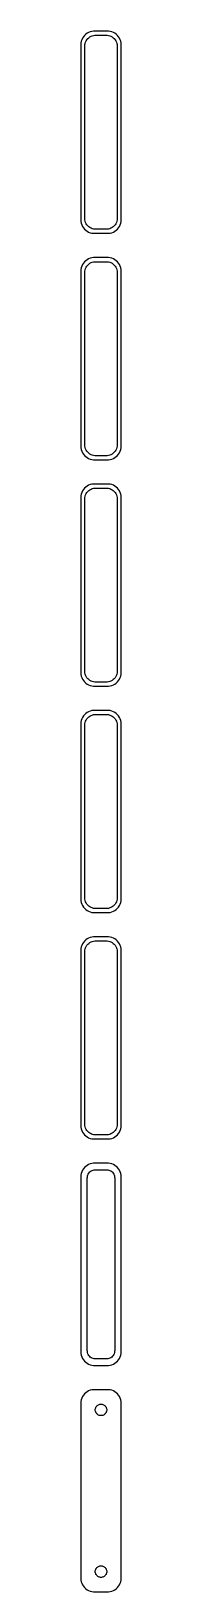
# Model space of a CAD drawing. Header units: metres. Extents: x -8 to 8, y 1223 to 2473.
# Drawn here: x -8 to 8, y 1223 to 1801 of the extents above; entities that cross this region are included whole.
import ezdxf

# ---------------------------------------------------------------- set-up
doc = ezdxf.new("R2010")
doc.units = ezdxf.units.M

msp = doc.modelspace()

# ---------------------------------------------------------------- linework, layer by layer
for p, q in [((-5.17912, 1800.72), (-5.68712, 1800.35)), ((-4.62889, 1801.02), (-5.17912, 1800.72)), ((-4.04507, 1801.26), (-4.62889, 1801.02)), ((-3.4369, 1801.41), (-4.04507, 1801.26)), ((-2.81395, 1801.49), (-3.4369, 1801.41)), ((2.81395, 1801.49), (-2.81395, 1801.49)), ((3.4369, 1801.41), (2.81395, 1801.49)), ((4.04507, 1801.26), (3.4369, 1801.41)), ((4.62889, 1801.02), (4.04507, 1801.26)), ((5.17912, 1800.72), (4.62889, 1801.02)), ((5.68712, 1800.35), (5.17912, 1800.72)), ((-7.46057, 1797.13), (-7.5, 1796.5)), ((-7.5, 1796.5), (-7.5, 1731.5)), ((-7.34291, 1797.74), (-7.46057, 1797.13)), ((-7.14888, 1798.34), (-7.34291, 1797.74)), ((-6.88153, 1798.91), (-7.14888, 1798.34)), ((-6.54507, 1799.44), (-6.88153, 1798.91)), ((-6.14484, 1799.92), (-6.54507, 1799.44)), ((-5.68712, 1800.35), (-6.14484, 1799.92)), ((-6, 1796), (-5.96844, 1796.5)), ((-6, 1732), (-6, 1796)), ((-5.96844, 1796.5), (-5.87433, 1796.99)), ((-5.87433, 1796.99), (-5.7191, 1797.47)), ((-5.7191, 1797.47), (-5.50522, 1797.93)), ((-5.50522, 1797.93), (-5.23605, 1798.35)), ((-5.23605, 1798.35), (-4.91586, 1798.74)), ((-4.91586, 1798.74), (-4.54968, 1799.08)), ((-4.54968, 1799.08), (-4.1433, 1799.38)), ((-4.1433, 1799.38), (-3.70311, 1799.62)), ((-3.70311, 1799.62), (-3.23605, 1799.8)), ((-3.23605, 1799.8), (-2.74951, 1799.93)), ((-2.74951, 1799.93), (-2.25116, 1799.99)), ((-2.25116, 1799.99), (2.25116, 1799.99)), ((2.25116, 1799.99), (2.74951, 1799.93)), ((2.74951, 1799.93), (3.23605, 1799.8)), ((3.23605, 1799.8), (3.70311, 1799.62)), ((3.70311, 1799.62), (4.1433, 1799.38)), ((4.1433, 1799.38), (4.54968, 1799.08)), ((4.54968, 1799.08), (4.91586, 1798.74)), ((4.91586, 1798.74), (5.23605, 1798.35)), ((5.23605, 1798.35), (5.50522, 1797.93)), ((5.50522, 1797.93), (5.7191, 1797.47)), ((6.14484, 1799.92), (5.68712, 1800.35)), ((5.7191, 1797.47), (5.87433, 1796.99)), ((5.87433, 1796.99), (5.96844, 1796.5)), ((5.96844, 1796.5), (6, 1796)), ((6, 1796), (6, 1732)), ((6.54507, 1799.44), (6.14484, 1799.92)), ((6.88153, 1798.91), (6.54507, 1799.44)), ((7.14888, 1798.34), (6.88153, 1798.91)), ((7.34291, 1797.74), (7.14888, 1798.34)), ((7.46057, 1797.13), (7.34291, 1797.74)), ((7.5, 1796.5), (7.46057, 1797.13)), ((7.5, 1731.5), (7.5, 1796.5)), ((-7.5, 1731.5), (-7.46057, 1730.87)), ((-5.96844, 1731.5), (-6, 1732)), ((-5.87433, 1731.01), (-5.96844, 1731.5)), ((5.96844, 1731.5), (5.87433, 1731.01)), ((6, 1732), (5.96844, 1731.5)), ((7.46057, 1730.87), (7.5, 1731.5)), ((-7.46057, 1730.87), (-7.34291, 1730.26)), ((-7.34291, 1730.26), (-7.14888, 1729.66)), ((-7.14888, 1729.66), (-6.88153, 1729.09)), ((-6.88153, 1729.09), (-6.54507, 1728.56)), ((-6.54507, 1728.56), (-6.14484, 1728.08)), ((-6.14484, 1728.08), (-5.68712, 1727.65)), ((-5.7191, 1730.53), (-5.87433, 1731.01)), ((-5.50522, 1730.07), (-5.7191, 1730.53)), ((-5.68712, 1727.65), (-5.17912, 1727.28)), ((-5.23605, 1729.65), (-5.50522, 1730.07)), ((-4.91586, 1729.26), (-5.23605, 1729.65)), ((-5.17912, 1727.28), (-4.62889, 1726.98)), ((-4.54968, 1728.92), (-4.91586, 1729.26)), ((-4.62889, 1726.98), (-4.04507, 1726.74)), ((-4.1433, 1728.62), (-4.54968, 1728.92)), ((-3.70311, 1728.38), (-4.1433, 1728.62)), ((-4.04507, 1726.74), (-3.4369, 1726.59)), ((-3.23605, 1728.2), (-3.70311, 1728.38)), ((-3.4369, 1726.59), (-2.81395, 1726.51)), ((-2.74951, 1728.07), (-3.23605, 1728.2)), ((-2.81395, 1726.51), (2.81395, 1726.51)), ((-2.25116, 1728.01), (-2.74951, 1728.07)), ((2.25116, 1728.01), (-2.25116, 1728.01)), ((2.74951, 1728.07), (2.25116, 1728.01)), ((3.23605, 1728.2), (2.74951, 1728.07)), ((2.81395, 1726.51), (3.4369, 1726.59)), ((3.70311, 1728.38), (3.23605, 1728.2)), ((3.4369, 1726.59), (4.04507, 1726.74)), ((4.1433, 1728.62), (3.70311, 1728.38)), ((4.04507, 1726.74), (4.62889, 1726.98)), ((4.54968, 1728.92), (4.1433, 1728.62)), ((4.91586, 1729.26), (4.54968, 1728.92)), ((4.62889, 1726.98), (5.17912, 1727.28)), ((5.23605, 1729.65), (4.91586, 1729.26)), ((5.17912, 1727.28), (5.68712, 1727.65)), ((5.50522, 1730.07), (5.23605, 1729.65)), ((5.7191, 1730.53), (5.50522, 1730.07)), ((5.68712, 1727.65), (6.14484, 1728.08)), ((5.87433, 1731.01), (5.7191, 1730.53)), ((6.14484, 1728.08), (6.54507, 1728.56)), ((6.54507, 1728.56), (6.88153, 1729.09)), ((6.88153, 1729.09), (7.14888, 1729.66)), ((7.14888, 1729.66), (7.34291, 1730.26)), ((7.34291, 1730.26), (7.46057, 1730.87)), ((-7.14888, 1714.34), (-7.34291, 1713.74)), ((-6.88153, 1714.91), (-7.14888, 1714.34)), ((-6.54507, 1715.44), (-6.88153, 1714.91)), ((-6.14484, 1715.92), (-6.54507, 1715.44)), ((-5.68712, 1716.35), (-6.14484, 1715.92)), ((-5.7191, 1713.47), (-5.50522, 1713.93)), ((-5.17912, 1716.72), (-5.68712, 1716.35)), ((-5.50522, 1713.93), (-5.23605, 1714.35)), ((-5.23605, 1714.35), (-4.91586, 1714.74)), ((-4.62889, 1717.02), (-5.17912, 1716.72)), ((-4.91586, 1714.74), (-4.54968, 1715.08)), ((-4.04507, 1717.26), (-4.62889, 1717.02)), ((-4.54968, 1715.08), (-4.1433, 1715.38)), ((-4.1433, 1715.38), (-3.70311, 1715.62)), ((-3.4369, 1717.41), (-4.04507, 1717.26)), ((-3.70311, 1715.62), (-3.23605, 1715.8)), ((-2.81395, 1717.49), (-3.4369, 1717.41)), ((-3.23605, 1715.8), (-2.74951, 1715.93)), ((2.81395, 1717.49), (-2.81395, 1717.49)), ((-2.74951, 1715.93), (-2.25116, 1715.99)), ((-2.25116, 1715.99), (2.25116, 1715.99)), ((2.25116, 1715.99), (2.74951, 1715.93)), ((2.74951, 1715.93), (3.23605, 1715.8)), ((3.4369, 1717.41), (2.81395, 1717.49)), ((3.23605, 1715.8), (3.70311, 1715.62)), ((4.04507, 1717.26), (3.4369, 1717.41)), ((3.70311, 1715.62), (4.1433, 1715.38)), ((4.62889, 1717.02), (4.04507, 1717.26)), ((4.1433, 1715.38), (4.54968, 1715.08)), ((4.54968, 1715.08), (4.91586, 1714.74)), ((5.17912, 1716.72), (4.62889, 1717.02)), ((4.91586, 1714.74), (5.23605, 1714.35)), ((5.68712, 1716.35), (5.17912, 1716.72)), ((5.23605, 1714.35), (5.50522, 1713.93)), ((5.50522, 1713.93), (5.7191, 1713.47)), ((6.14484, 1715.92), (5.68712, 1716.35)), ((6.54507, 1715.44), (6.14484, 1715.92)), ((6.88153, 1714.91), (6.54507, 1715.44)), ((7.14888, 1714.34), (6.88153, 1714.91)), ((7.34291, 1713.74), (7.14888, 1714.34)), ((-7.46057, 1713.13), (-7.5, 1712.5)), ((-7.5, 1712.5), (-7.5, 1647.5)), ((-7.34291, 1713.74), (-7.46057, 1713.13)), ((-6, 1712), (-5.96844, 1712.5)), ((-6, 1648), (-6, 1712)), ((-5.96844, 1712.5), (-5.87433, 1712.99)), ((-5.87433, 1712.99), (-5.7191, 1713.47)), ((5.7191, 1713.47), (5.87433, 1712.99)), ((5.87433, 1712.99), (5.96844, 1712.5)), ((5.96844, 1712.5), (6, 1712)), ((6, 1712), (6, 1648)), ((7.46057, 1713.13), (7.34291, 1713.74)), ((7.5, 1712.5), (7.46057, 1713.13)), ((7.5, 1647.5), (7.5, 1712.5)), ((-7.5, 1647.5), (-7.46057, 1646.87)), ((-7.46057, 1646.87), (-7.34291, 1646.26)), ((-7.34291, 1646.26), (-7.14888, 1645.66)), ((-7.14888, 1645.66), (-6.88153, 1645.09)), ((-6.88153, 1645.09), (-6.54507, 1644.56)), ((-6.54507, 1644.56), (-6.14484, 1644.08)), ((-5.96844, 1647.5), (-6, 1648)), ((-5.87433, 1647.01), (-5.96844, 1647.5)), ((-5.7191, 1646.53), (-5.87433, 1647.01)), ((-5.50522, 1646.07), (-5.7191, 1646.53)), ((-5.23605, 1645.65), (-5.50522, 1646.07)), ((-4.91586, 1645.26), (-5.23605, 1645.65)), ((-4.54968, 1644.92), (-4.91586, 1645.26)), ((-4.1433, 1644.62), (-4.54968, 1644.92)), ((-3.70311, 1644.38), (-4.1433, 1644.62)), ((-3.23605, 1644.2), (-3.70311, 1644.38)), ((3.70311, 1644.38), (3.23605, 1644.2)), ((4.1433, 1644.62), (3.70311, 1644.38)), ((4.54968, 1644.92), (4.1433, 1644.62)), ((4.91586, 1645.26), (4.54968, 1644.92)), ((5.23605, 1645.65), (4.91586, 1645.26)), ((5.50522, 1646.07), (5.23605, 1645.65)), ((5.7191, 1646.53), (5.50522, 1646.07)), ((5.87433, 1647.01), (5.7191, 1646.53)), ((5.96844, 1647.5), (5.87433, 1647.01)), ((6, 1648), (5.96844, 1647.5)), ((6.14484, 1644.08), (6.54507, 1644.56)), ((6.54507, 1644.56), (6.88153, 1645.09)), ((6.88153, 1645.09), (7.14888, 1645.66)), ((7.14888, 1645.66), (7.34291, 1646.26)), ((7.34291, 1646.26), (7.46057, 1646.87)), ((7.46057, 1646.87), (7.5, 1647.5)), ((-6.14484, 1644.08), (-5.68712, 1643.65)), ((-5.68712, 1643.65), (-5.17912, 1643.28)), ((-5.17912, 1643.28), (-4.62889, 1642.98)), ((-4.62889, 1642.98), (-4.04507, 1642.74)), ((-4.04507, 1642.74), (-3.4369, 1642.59)), ((-3.4369, 1642.59), (-2.81395, 1642.51)), ((-2.74951, 1644.07), (-3.23605, 1644.2)), ((-2.81395, 1642.51), (2.81395, 1642.51)), ((-2.25116, 1644.01), (-2.74951, 1644.07)), ((2.25116, 1644.01), (-2.25116, 1644.01)), ((2.74951, 1644.07), (2.25116, 1644.01)), ((3.23605, 1644.2), (2.74951, 1644.07)), ((2.81395, 1642.51), (3.4369, 1642.59)), ((3.4369, 1642.59), (4.04507, 1642.74)), ((4.04507, 1642.74), (4.62889, 1642.98)), ((4.62889, 1642.98), (5.17912, 1643.28)), ((5.17912, 1643.28), (5.68712, 1643.65)), ((5.68712, 1643.65), (6.14484, 1644.08)), ((-4.62889, 1633.02), (-5.17912, 1632.72)), ((-4.04507, 1633.26), (-4.62889, 1633.02)), ((-3.4369, 1633.41), (-4.04507, 1633.26)), ((-2.81395, 1633.49), (-3.4369, 1633.41)), ((2.81395, 1633.49), (-2.81395, 1633.49)), ((3.4369, 1633.41), (2.81395, 1633.49)), ((4.04507, 1633.26), (3.4369, 1633.41)), ((4.62889, 1633.02), (4.04507, 1633.26)), ((5.17912, 1632.72), (4.62889, 1633.02)), ((-7.46057, 1629.13), (-7.5, 1628.5)), ((-7.5, 1628.5), (-7.5, 1563.5)), ((-7.34291, 1629.74), (-7.46057, 1629.13)), ((-7.14888, 1630.34), (-7.34291, 1629.74)), ((-6.88153, 1630.91), (-7.14888, 1630.34)), ((-6.54507, 1631.44), (-6.88153, 1630.91)), ((-6.14484, 1631.92), (-6.54507, 1631.44)), ((-5.68712, 1632.35), (-6.14484, 1631.92)), ((-6, 1628), (-5.96844, 1628.5)), ((-6, 1564), (-6, 1628)), ((-5.96844, 1628.5), (-5.87433, 1628.99)), ((-5.87433, 1628.99), (-5.7191, 1629.47)), ((-5.7191, 1629.47), (-5.50522, 1629.93)), ((-5.17912, 1632.72), (-5.68712, 1632.35)), ((-5.50522, 1629.93), (-5.23605, 1630.35)), ((-5.23605, 1630.35), (-4.91586, 1630.74)), ((-4.91586, 1630.74), (-4.54968, 1631.08)), ((-4.54968, 1631.08), (-4.1433, 1631.38)), ((-4.1433, 1631.38), (-3.70311, 1631.62)), ((-3.70311, 1631.62), (-3.23605, 1631.8)), ((-3.23605, 1631.8), (-2.74951, 1631.93)), ((-2.74951, 1631.93), (-2.25116, 1631.99)), ((-2.25116, 1631.99), (2.25116, 1631.99)), ((2.25116, 1631.99), (2.74951, 1631.93)), ((2.74951, 1631.93), (3.23605, 1631.8)), ((3.23605, 1631.8), (3.70311, 1631.62)), ((3.70311, 1631.62), (4.1433, 1631.38)), ((4.1433, 1631.38), (4.54968, 1631.08)), ((4.54968, 1631.08), (4.91586, 1630.74)), ((4.91586, 1630.74), (5.23605, 1630.35)), ((5.68712, 1632.35), (5.17912, 1632.72)), ((5.23605, 1630.35), (5.50522, 1629.93)), ((5.50522, 1629.93), (5.7191, 1629.47)), ((6.14484, 1631.92), (5.68712, 1632.35)), ((5.7191, 1629.47), (5.87433, 1628.99)), ((5.87433, 1628.99), (5.96844, 1628.5)), ((5.96844, 1628.5), (6, 1628)), ((6, 1628), (6, 1564)), ((6.54507, 1631.44), (6.14484, 1631.92)), ((6.88153, 1630.91), (6.54507, 1631.44)), ((7.14888, 1630.34), (6.88153, 1630.91)), ((7.34291, 1629.74), (7.14888, 1630.34)), ((7.46057, 1629.13), (7.34291, 1629.74)), ((7.5, 1628.5), (7.46057, 1629.13)), ((7.5, 1563.5), (7.5, 1628.5)), ((-7.5, 1563.5), (-7.46057, 1562.87)), ((-5.96844, 1563.5), (-6, 1564)), ((-5.87433, 1563.01), (-5.96844, 1563.5)), ((5.96844, 1563.5), (5.87433, 1563.01)), ((6, 1564), (5.96844, 1563.5)), ((7.46057, 1562.87), (7.5, 1563.5)), ((-7.46057, 1562.87), (-7.34291, 1562.26)), ((-7.34291, 1562.26), (-7.14888, 1561.66)), ((-7.14888, 1561.66), (-6.88153, 1561.09)), ((-6.88153, 1561.09), (-6.54507, 1560.56)), ((-6.54507, 1560.56), (-6.14484, 1560.08)), ((-6.14484, 1560.08), (-5.68712, 1559.65)), ((-5.7191, 1562.53), (-5.87433, 1563.01)), ((-5.50522, 1562.07), (-5.7191, 1562.53)), ((-5.68712, 1559.65), (-5.17912, 1559.28)), ((-5.23605, 1561.65), (-5.50522, 1562.07)), ((-4.91586, 1561.26), (-5.23605, 1561.65)), ((-5.17912, 1559.28), (-4.62889, 1558.98)), ((-4.54968, 1560.92), (-4.91586, 1561.26)), ((-4.62889, 1558.98), (-4.04507, 1558.74)), ((-4.1433, 1560.62), (-4.54968, 1560.92)), ((-3.70311, 1560.38), (-4.1433, 1560.62)), ((-4.04507, 1558.74), (-3.4369, 1558.59)), ((-3.23605, 1560.2), (-3.70311, 1560.38)), ((-3.4369, 1558.59), (-2.81395, 1558.51)), ((-2.74951, 1560.07), (-3.23605, 1560.2)), ((-2.81395, 1558.51), (2.81395, 1558.51)), ((-2.25116, 1560.01), (-2.74951, 1560.07)), ((2.25116, 1560.01), (-2.25116, 1560.01)), ((2.74951, 1560.07), (2.25116, 1560.01)), ((3.23605, 1560.2), (2.74951, 1560.07)), ((2.81395, 1558.51), (3.4369, 1558.59)), ((3.70311, 1560.38), (3.23605, 1560.2)), ((3.4369, 1558.59), (4.04507, 1558.74)), ((4.1433, 1560.62), (3.70311, 1560.38)), ((4.04507, 1558.74), (4.62889, 1558.98)), ((4.54968, 1560.92), (4.1433, 1560.62)), ((4.91586, 1561.26), (4.54968, 1560.92)), ((4.62889, 1558.98), (5.17912, 1559.28)), ((5.23605, 1561.65), (4.91586, 1561.26)), ((5.17912, 1559.28), (5.68712, 1559.65)), ((5.50522, 1562.07), (5.23605, 1561.65)), ((5.7191, 1562.53), (5.50522, 1562.07)), ((5.68712, 1559.65), (6.14484, 1560.08)), ((5.87433, 1563.01), (5.7191, 1562.53)), ((6.14484, 1560.08), (6.54507, 1560.56)), ((6.54507, 1560.56), (6.88153, 1561.09)), ((6.88153, 1561.09), (7.14888, 1561.66)), ((7.14888, 1561.66), (7.34291, 1562.26)), ((7.34291, 1562.26), (7.46057, 1562.87)), ((-7.14888, 1546.34), (-7.34291, 1545.74)), ((-6.88153, 1546.91), (-7.14888, 1546.34)), ((-6.54507, 1547.44), (-6.88153, 1546.91)), ((-6.14484, 1547.92), (-6.54507, 1547.44)), ((-5.68712, 1548.35), (-6.14484, 1547.92)), ((-5.7191, 1545.47), (-5.50522, 1545.93)), ((-5.17912, 1548.72), (-5.68712, 1548.35)), ((-5.50522, 1545.93), (-5.23605, 1546.35)), ((-5.23605, 1546.35), (-4.91586, 1546.74)), ((-4.62889, 1549.02), (-5.17912, 1548.72)), ((-4.91586, 1546.74), (-4.54968, 1547.08)), ((-4.04507, 1549.26), (-4.62889, 1549.02)), ((-4.54968, 1547.08), (-4.1433, 1547.38)), ((-4.1433, 1547.38), (-3.70311, 1547.62)), ((-3.4369, 1549.41), (-4.04507, 1549.26)), ((-3.70311, 1547.62), (-3.23605, 1547.8)), ((-2.81395, 1549.49), (-3.4369, 1549.41)), ((-3.23605, 1547.8), (-2.74951, 1547.93)), ((2.81395, 1549.49), (-2.81395, 1549.49)), ((-2.74951, 1547.93), (-2.25116, 1547.99)), ((-2.25116, 1547.99), (2.25116, 1547.99)), ((2.25116, 1547.99), (2.74951, 1547.93)), ((2.74951, 1547.93), (3.23605, 1547.8)), ((3.4369, 1549.41), (2.81395, 1549.49)), ((3.23605, 1547.8), (3.70311, 1547.62)), ((4.04507, 1549.26), (3.4369, 1549.41)), ((3.70311, 1547.62), (4.1433, 1547.38)), ((4.62889, 1549.02), (4.04507, 1549.26)), ((4.1433, 1547.38), (4.54968, 1547.08)), ((4.54968, 1547.08), (4.91586, 1546.74)), ((5.17912, 1548.72), (4.62889, 1549.02)), ((4.91586, 1546.74), (5.23605, 1546.35)), ((5.68712, 1548.35), (5.17912, 1548.72)), ((5.23605, 1546.35), (5.50522, 1545.93)), ((5.50522, 1545.93), (5.7191, 1545.47)), ((6.14484, 1547.92), (5.68712, 1548.35)), ((6.54507, 1547.44), (6.14484, 1547.92)), ((6.88153, 1546.91), (6.54507, 1547.44)), ((7.14888, 1546.34), (6.88153, 1546.91)), ((7.34291, 1545.74), (7.14888, 1546.34)), ((-7.46057, 1545.13), (-7.5, 1544.5)), ((-7.5, 1544.5), (-7.5, 1479.5)), ((-7.34291, 1545.74), (-7.46057, 1545.13)), ((-6, 1544), (-5.96844, 1544.5)), ((-6, 1480), (-6, 1544)), ((-5.96844, 1544.5), (-5.87433, 1544.99)), ((-5.87433, 1544.99), (-5.7191, 1545.47)), ((5.7191, 1545.47), (5.87433, 1544.99)), ((5.87433, 1544.99), (5.96844, 1544.5)), ((5.96844, 1544.5), (6, 1544)), ((6, 1544), (6, 1480)), ((7.46057, 1545.13), (7.34291, 1545.74)), ((7.5, 1544.5), (7.46057, 1545.13)), ((7.5, 1479.5), (7.5, 1544.5)), ((-7.5, 1479.5), (-7.46057, 1478.87)), ((-7.46057, 1478.87), (-7.34291, 1478.26)), ((-7.34291, 1478.26), (-7.14888, 1477.66)), ((-7.14888, 1477.66), (-6.88153, 1477.09)), ((-6.88153, 1477.09), (-6.54507, 1476.56)), ((-6.54507, 1476.56), (-6.14484, 1476.08)), ((-5.96844, 1479.5), (-6, 1480)), ((-5.87433, 1479.01), (-5.96844, 1479.5)), ((-5.7191, 1478.53), (-5.87433, 1479.01)), ((-5.50522, 1478.07), (-5.7191, 1478.53)), ((-5.23605, 1477.65), (-5.50522, 1478.07)), ((-4.91586, 1477.26), (-5.23605, 1477.65)), ((-4.54968, 1476.92), (-4.91586, 1477.26)), ((-4.1433, 1476.62), (-4.54968, 1476.92)), ((-3.70311, 1476.38), (-4.1433, 1476.62)), ((4.1433, 1476.62), (3.70311, 1476.38)), ((4.54968, 1476.92), (4.1433, 1476.62)), ((4.91586, 1477.26), (4.54968, 1476.92)), ((5.23605, 1477.65), (4.91586, 1477.26)), ((5.50522, 1478.07), (5.23605, 1477.65)), ((5.7191, 1478.53), (5.50522, 1478.07)), ((5.87433, 1479.01), (5.7191, 1478.53)), ((5.96844, 1479.5), (5.87433, 1479.01)), ((6, 1480), (5.96844, 1479.5)), ((6.14484, 1476.08), (6.54507, 1476.56)), ((6.54507, 1476.56), (6.88153, 1477.09)), ((6.88153, 1477.09), (7.14888, 1477.66)), ((7.14888, 1477.66), (7.34291, 1478.26)), ((7.34291, 1478.26), (7.46057, 1478.87)), ((7.46057, 1478.87), (7.5, 1479.5)), ((-6.14484, 1476.08), (-5.68712, 1475.65)), ((-5.68712, 1475.65), (-5.17912, 1475.28)), ((-5.17912, 1475.28), (-4.62889, 1474.98)), ((-4.62889, 1474.98), (-4.04507, 1474.74)), ((-4.04507, 1474.74), (-3.4369, 1474.59)), ((-3.23605, 1476.2), (-3.70311, 1476.38)), ((-3.4369, 1474.59), (-2.81395, 1474.51)), ((-2.74951, 1476.07), (-3.23605, 1476.2)), ((-2.81395, 1474.51), (2.81395, 1474.51)), ((-2.25116, 1476.01), (-2.74951, 1476.07)), ((2.25116, 1476.01), (-2.25116, 1476.01)), ((2.74951, 1476.07), (2.25116, 1476.01)), ((3.23605, 1476.2), (2.74951, 1476.07)), ((2.81395, 1474.51), (3.4369, 1474.59)), ((3.70311, 1476.38), (3.23605, 1476.2)), ((3.4369, 1474.59), (4.04507, 1474.74)), ((4.04507, 1474.74), (4.62889, 1474.98)), ((4.62889, 1474.98), (5.17912, 1475.28)), ((5.17912, 1475.28), (5.68712, 1475.65)), ((5.68712, 1475.65), (6.14484, 1476.08)), ((-4.62889, 1465.02), (-5.17912, 1464.72)), ((-4.04507, 1465.26), (-4.62889, 1465.02)), ((-3.4369, 1465.41), (-4.04507, 1465.26)), ((-2.81395, 1465.49), (-3.4369, 1465.41)), ((2.81395, 1465.49), (-2.81395, 1465.49)), ((3.4369, 1465.41), (2.81395, 1465.49)), ((4.04507, 1465.26), (3.4369, 1465.41)), ((4.62889, 1465.02), (4.04507, 1465.26)), ((5.17912, 1464.72), (4.62889, 1465.02)), ((-7.46057, 1461.13), (-7.5, 1460.5)), ((-7.5, 1460.5), (-7.5, 1395.5)), ((-7.34291, 1461.74), (-7.46057, 1461.13)), ((-7.14888, 1462.34), (-7.34291, 1461.74)), ((-6.88153, 1462.91), (-7.14888, 1462.34)), ((-6.54507, 1463.44), (-6.88153, 1462.91)), ((-6.14484, 1463.92), (-6.54507, 1463.44)), ((-5.68712, 1464.35), (-6.14484, 1463.92)), ((-6, 1460), (-5.96844, 1460.5)), ((-6, 1396), (-6, 1460)), ((-5.96844, 1460.5), (-5.87433, 1460.99)), ((-5.87433, 1460.99), (-5.7191, 1461.47)), ((-5.7191, 1461.47), (-5.50522, 1461.93)), ((-5.17912, 1464.72), (-5.68712, 1464.35)), ((-5.50522, 1461.93), (-5.23605, 1462.35)), ((-5.23605, 1462.35), (-4.91586, 1462.74)), ((-4.91586, 1462.74), (-4.54968, 1463.08)), ((-4.54968, 1463.08), (-4.1433, 1463.38)), ((-4.1433, 1463.38), (-3.70311, 1463.62)), ((-3.70311, 1463.62), (-3.23605, 1463.8)), ((-3.23605, 1463.8), (-2.74951, 1463.93)), ((-2.74951, 1463.93), (-2.25116, 1463.99)), ((-2.25116, 1463.99), (2.25116, 1463.99)), ((2.25116, 1463.99), (2.74951, 1463.93)), ((2.74951, 1463.93), (3.23605, 1463.8)), ((3.23605, 1463.8), (3.70311, 1463.62)), ((3.70311, 1463.62), (4.1433, 1463.38)), ((4.1433, 1463.38), (4.54968, 1463.08)), ((4.54968, 1463.08), (4.91586, 1462.74)), ((4.91586, 1462.74), (5.23605, 1462.35)), ((5.68712, 1464.35), (5.17912, 1464.72)), ((5.23605, 1462.35), (5.50522, 1461.93)), ((5.50522, 1461.93), (5.7191, 1461.47)), ((6.14484, 1463.92), (5.68712, 1464.35)), ((5.7191, 1461.47), (5.87433, 1460.99)), ((5.87433, 1460.99), (5.96844, 1460.5)), ((5.96844, 1460.5), (6, 1460)), ((6, 1460), (6, 1396)), ((6.54507, 1463.44), (6.14484, 1463.92)), ((6.88153, 1462.91), (6.54507, 1463.44)), ((7.14888, 1462.34), (6.88153, 1462.91)), ((7.34291, 1461.74), (7.14888, 1462.34)), ((7.46057, 1461.13), (7.34291, 1461.74)), ((7.5, 1460.5), (7.46057, 1461.13)), ((7.5, 1395.5), (7.5, 1460.5)), ((-7.5, 1395.5), (-7.46057, 1394.87)), ((-5.96844, 1395.5), (-6, 1396)), ((-5.87433, 1395.01), (-5.96844, 1395.5)), ((5.96844, 1395.5), (5.87433, 1395.01)), ((6, 1396), (5.96844, 1395.5)), ((7.46057, 1394.87), (7.5, 1395.5)), ((-7.46057, 1394.87), (-7.34291, 1394.26)), ((-7.34291, 1394.26), (-7.14888, 1393.66)), ((-7.14888, 1393.66), (-6.88153, 1393.09)), ((-6.88153, 1393.09), (-6.54507, 1392.56)), ((-6.54507, 1392.56), (-6.14484, 1392.08)), ((-6.14484, 1392.08), (-5.68712, 1391.65)), ((-5.7191, 1394.53), (-5.87433, 1395.01)), ((-5.50522, 1394.07), (-5.7191, 1394.53)), ((-5.68712, 1391.65), (-5.17912, 1391.28)), ((-5.23605, 1393.65), (-5.50522, 1394.07)), ((-4.91586, 1393.26), (-5.23605, 1393.65)), ((-5.17912, 1391.28), (-4.62889, 1390.98)), ((-4.54968, 1392.92), (-4.91586, 1393.26)), ((-4.62889, 1390.98), (-4.04507, 1390.74)), ((-4.1433, 1392.62), (-4.54968, 1392.92)), ((-3.70311, 1392.38), (-4.1433, 1392.62)), ((-4.04507, 1390.74), (-3.4369, 1390.59)), ((-3.23605, 1392.2), (-3.70311, 1392.38)), ((-3.4369, 1390.59), (-2.81395, 1390.51)), ((-2.74951, 1392.07), (-3.23605, 1392.2)), ((-2.81395, 1390.51), (2.81395, 1390.51)), ((-2.25116, 1392.01), (-2.74951, 1392.07)), ((2.25116, 1392.01), (-2.25116, 1392.01)), ((2.74951, 1392.07), (2.25116, 1392.01)), ((3.23605, 1392.2), (2.74951, 1392.07)), ((2.81395, 1390.51), (3.4369, 1390.59)), ((3.70311, 1392.38), (3.23605, 1392.2)), ((3.4369, 1390.59), (4.04507, 1390.74)), ((4.1433, 1392.62), (3.70311, 1392.38)), ((4.04507, 1390.74), (4.62889, 1390.98)), ((4.54968, 1392.92), (4.1433, 1392.62)), ((4.91586, 1393.26), (4.54968, 1392.92)), ((4.62889, 1390.98), (5.17912, 1391.28)), ((5.23605, 1393.65), (4.91586, 1393.26)), ((5.17912, 1391.28), (5.68712, 1391.65)), ((5.50522, 1394.07), (5.23605, 1393.65)), ((5.7191, 1394.53), (5.50522, 1394.07)), ((5.68712, 1391.65), (6.14484, 1392.08)), ((5.87433, 1395.01), (5.7191, 1394.53)), ((6.14484, 1392.08), (6.54507, 1392.56)), ((6.54507, 1392.56), (6.88153, 1393.09)), ((6.88153, 1393.09), (7.14888, 1393.66)), ((7.14888, 1393.66), (7.34291, 1394.26)), ((7.34291, 1394.26), (7.46057, 1394.87)), ((-7.14888, 1378.34), (-7.34291, 1377.74)), ((-6.88153, 1378.91), (-7.14888, 1378.34)), ((-6.54507, 1379.44), (-6.88153, 1378.91)), ((-6.14484, 1379.92), (-6.54507, 1379.44)), ((-5.68712, 1380.35), (-6.14484, 1379.92)), ((-5.17912, 1380.72), (-5.68712, 1380.35)), ((-4.62889, 1381.02), (-5.17912, 1380.72)), ((-4.04507, 1381.26), (-4.62889, 1381.02)), ((-4.5184, 1377.83), (-4.26921, 1378.13)), ((-4.26921, 1378.13), (-3.98424, 1378.4)), ((-3.4369, 1381.41), (-4.04507, 1381.26)), ((-3.98424, 1378.4), (-3.66798, 1378.63)), ((-3.66798, 1378.63), (-3.32541, 1378.82)), ((-2.81395, 1381.49), (-3.4369, 1381.41)), ((-3.32541, 1378.82), (-2.96194, 1378.96)), ((-2.96194, 1378.96), (-2.5833, 1379.06)), ((2.81395, 1381.49), (-2.81395, 1381.49)), ((-2.5833, 1379.06), (-2.19545, 1379.11)), ((-2.19545, 1379.11), (2.19545, 1379.11)), ((2.19545, 1379.11), (2.5833, 1379.06)), ((2.5833, 1379.06), (2.96194, 1378.96)), ((3.4369, 1381.41), (2.81395, 1381.49)), ((2.96194, 1378.96), (3.32541, 1378.82)), ((3.32541, 1378.82), (3.66798, 1378.63)), ((4.04507, 1381.26), (3.4369, 1381.41)), ((3.66798, 1378.63), (3.98424, 1378.4)), ((3.98424, 1378.4), (4.26921, 1378.13)), ((4.62889, 1381.02), (4.04507, 1381.26)), ((4.26921, 1378.13), (4.5184, 1377.83)), ((5.17912, 1380.72), (4.62889, 1381.02)), ((5.68712, 1380.35), (5.17912, 1380.72)), ((6.14484, 1379.92), (5.68712, 1380.35)), ((6.54507, 1379.44), (6.14484, 1379.92)), ((6.88153, 1378.91), (6.54507, 1379.44)), ((7.14888, 1378.34), (6.88153, 1378.91)), ((7.34291, 1377.74), (7.14888, 1378.34)), ((-7.46057, 1377.13), (-7.5, 1376.5)), ((-7.5, 1376.5), (-7.5, 1311.5)), ((-7.34291, 1377.74), (-7.46057, 1377.13)), ((-5.11292, 1376), (-5.08836, 1376.39)), ((-5.11292, 1312), (-5.11292, 1376)), ((-5.08836, 1376.39), (-5.01512, 1376.77)), ((-5.01512, 1376.77), (-4.89432, 1377.15)), ((-4.89432, 1377.15), (-4.72786, 1377.5)), ((-4.72786, 1377.5), (-4.5184, 1377.83)), ((4.5184, 1377.83), (4.72786, 1377.5)), ((4.72786, 1377.5), (4.89432, 1377.15)), ((4.89432, 1377.15), (5.01512, 1376.77)), ((5.01512, 1376.77), (5.08836, 1376.39)), ((5.08836, 1376.39), (5.11292, 1376)), ((5.11292, 1376), (5.11292, 1312)), ((7.46057, 1377.13), (7.34291, 1377.74)), ((7.5, 1376.5), (7.46057, 1377.13)), ((7.5, 1311.5), (7.5, 1376.5)), ((-7.5, 1311.5), (-7.46057, 1310.87)), ((-7.46057, 1310.87), (-7.34291, 1310.26)), ((-7.34291, 1310.26), (-7.14888, 1309.66)), ((-7.14888, 1309.66), (-6.88153, 1309.09)), ((-6.88153, 1309.09), (-6.54507, 1308.56)), ((-6.54507, 1308.56), (-6.14484, 1308.08)), ((-5.08836, 1311.61), (-5.11292, 1312)), ((-5.01512, 1311.23), (-5.08836, 1311.61)), ((-4.89432, 1310.85), (-5.01512, 1311.23)), ((-4.72786, 1310.5), (-4.89432, 1310.85)), ((-4.5184, 1310.17), (-4.72786, 1310.5)), ((-4.26921, 1309.87), (-4.5184, 1310.17)), ((-3.98424, 1309.6), (-4.26921, 1309.87)), ((-3.66798, 1309.37), (-3.98424, 1309.6)), ((-3.32541, 1309.18), (-3.66798, 1309.37)), ((-2.96194, 1309.04), (-3.32541, 1309.18)), ((-2.5833, 1308.94), (-2.96194, 1309.04)), ((-2.19545, 1308.89), (-2.5833, 1308.94)), ((2.19545, 1308.89), (-2.19545, 1308.89)), ((2.5833, 1308.94), (2.19545, 1308.89)), ((2.96194, 1309.04), (2.5833, 1308.94)), ((3.32541, 1309.18), (2.96194, 1309.04)), ((3.66798, 1309.37), (3.32541, 1309.18)), ((3.98424, 1309.6), (3.66798, 1309.37)), ((4.26921, 1309.87), (3.98424, 1309.6)), ((4.5184, 1310.17), (4.26921, 1309.87)), ((4.72786, 1310.5), (4.5184, 1310.17)), ((4.89432, 1310.85), (4.72786, 1310.5)), ((5.01512, 1311.23), (4.89432, 1310.85)), ((5.08836, 1311.61), (5.01512, 1311.23)), ((5.11292, 1312), (5.08836, 1311.61)), ((6.14484, 1308.08), (6.54507, 1308.56)), ((6.54507, 1308.56), (6.88153, 1309.09)), ((6.88153, 1309.09), (7.14888, 1309.66)), ((7.14888, 1309.66), (7.34291, 1310.26)), ((7.34291, 1310.26), (7.46057, 1310.87)), ((7.46057, 1310.87), (7.5, 1311.5)), ((-6.14484, 1308.08), (-5.68712, 1307.65)), ((-5.68712, 1307.65), (-5.17912, 1307.28)), ((-5.17912, 1307.28), (-4.62889, 1306.98)), ((-4.62889, 1306.98), (-4.04507, 1306.74)), ((-4.04507, 1306.74), (-3.4369, 1306.59)), ((-3.4369, 1306.59), (-2.81395, 1306.51)), ((-2.81395, 1306.51), (2.81395, 1306.51)), ((2.81395, 1306.51), (3.4369, 1306.59)), ((3.4369, 1306.59), (4.04507, 1306.74)), ((4.04507, 1306.74), (4.62889, 1306.98)), ((4.62889, 1306.98), (5.17912, 1307.28)), ((5.17912, 1307.28), (5.68712, 1307.65)), ((5.68712, 1307.65), (6.14484, 1308.08)), ((-4.62889, 1297.02), (-5.17912, 1296.72)), ((-4.04507, 1297.26), (-4.62889, 1297.02)), ((-3.4369, 1297.41), (-4.04507, 1297.26)), ((-2.81395, 1297.49), (-3.4369, 1297.41)), ((2.81395, 1297.49), (-2.81395, 1297.49)), ((3.4369, 1297.41), (2.81395, 1297.49)), ((4.04507, 1297.26), (3.4369, 1297.41)), ((4.62889, 1297.02), (4.04507, 1297.26)), ((5.17912, 1296.72), (4.62889, 1297.02)), ((-7.46057, 1293.13), (-7.5, 1292.5)), ((-7.5, 1292.5), (-7.5, 1227.5)), ((-7.34291, 1293.74), (-7.46057, 1293.13)), ((-7.14888, 1294.34), (-7.34291, 1293.74)), ((-6.88153, 1294.91), (-7.14888, 1294.34)), ((-6.54507, 1295.44), (-6.88153, 1294.91)), ((-6.14484, 1295.92), (-6.54507, 1295.44)), ((-5.68712, 1296.35), (-6.14484, 1295.92)), ((-5.17912, 1296.72), (-5.68712, 1296.35)), ((-1.87117, 1291.03), (-1.72748, 1291.26)), ((-1.72748, 1291.26), (-1.55655, 1291.46)), ((-1.55655, 1291.46), (-1.36108, 1291.65)), ((-1.36108, 1291.65), (-1.14413, 1291.8)), ((-1.14413, 1291.8), (-0.90915, 1291.93)), ((-0.90915, 1291.93), (-0.65984, 1292.03)), ((-0.65984, 1292.03), (-0.4001, 1292.1)), ((-0.4001, 1292.1), (-0.13406, 1292.13)), ((-0.13406, 1292.13), (0.13406, 1292.13)), ((0.13406, 1292.13), (0.4001, 1292.1)), ((0.4001, 1292.1), (0.65984, 1292.03)), ((0.65984, 1292.03), (0.90915, 1291.93)), ((0.90915, 1291.93), (1.14413, 1291.8)), ((1.14413, 1291.8), (1.36108, 1291.65)), ((1.36108, 1291.65), (1.55655, 1291.46)), ((1.55655, 1291.46), (1.72748, 1291.26)), ((1.72748, 1291.26), (1.87117, 1291.03)), ((5.68712, 1296.35), (5.17912, 1296.72)), ((6.14484, 1295.92), (5.68712, 1296.35)), ((6.54507, 1295.44), (6.14484, 1295.92)), ((6.88153, 1294.91), (6.54507, 1295.44)), ((7.14888, 1294.34), (6.88153, 1294.91)), ((7.34291, 1293.74), (7.14888, 1294.34)), ((7.46057, 1293.13), (7.34291, 1293.74)), ((7.5, 1292.5), (7.46057, 1293.13)), ((7.5, 1227.5), (7.5, 1292.5)), ((-2.13528, 1290), (-2.11845, 1290.27)), ((-2.11845, 1289.73), (-2.13528, 1290)), ((-2.11845, 1290.27), (-2.06821, 1290.53)), ((-2.06821, 1289.47), (-2.11845, 1289.73)), ((-2.06821, 1290.53), (-1.98534, 1290.79)), ((-1.98534, 1289.21), (-2.06821, 1289.47)), ((-1.98534, 1290.79), (-1.87117, 1291.03)), ((-1.87117, 1288.97), (-1.98534, 1289.21)), ((-1.72748, 1288.74), (-1.87117, 1288.97)), ((-1.55655, 1288.54), (-1.72748, 1288.74)), ((-1.36108, 1288.35), (-1.55655, 1288.54)), ((-1.14413, 1288.2), (-1.36108, 1288.35)), ((-0.90915, 1288.07), (-1.14413, 1288.2)), ((-0.65984, 1287.97), (-0.90915, 1288.07)), ((-0.4001, 1287.9), (-0.65984, 1287.97)), ((-0.13406, 1287.87), (-0.4001, 1287.9)), ((0.13406, 1287.87), (-0.13406, 1287.87)), ((0.4001, 1287.9), (0.13406, 1287.87)), ((0.65984, 1287.97), (0.4001, 1287.9)), ((0.90915, 1288.07), (0.65984, 1287.97)), ((1.14413, 1288.2), (0.90915, 1288.07)), ((1.36108, 1288.35), (1.14413, 1288.2)), ((1.55655, 1288.54), (1.36108, 1288.35)), ((1.72748, 1288.74), (1.55655, 1288.54)), ((1.87117, 1288.97), (1.72748, 1288.74)), ((1.87117, 1291.03), (1.98534, 1290.79)), ((1.98534, 1289.21), (1.87117, 1288.97)), ((1.98534, 1290.79), (2.06821, 1290.53)), ((2.06821, 1289.47), (1.98534, 1289.21)), ((2.06821, 1290.53), (2.11845, 1290.27)), ((2.11845, 1289.73), (2.06821, 1289.47)), ((2.11845, 1290.27), (2.13528, 1290)), ((2.13528, 1290), (2.11845, 1289.73)), ((-7.5, 1227.5), (-7.46057, 1226.87)), ((-2.13528, 1230), (-2.11845, 1230.27)), ((-2.11845, 1229.73), (-2.13528, 1230)), ((-2.11845, 1230.27), (-2.06821, 1230.53)), ((-2.06821, 1229.47), (-2.11845, 1229.73)), ((-2.06821, 1230.53), (-1.98534, 1230.79)), ((-1.98534, 1229.21), (-2.06821, 1229.47)), ((-1.98534, 1230.79), (-1.87117, 1231.03)), ((-1.87117, 1228.97), (-1.98534, 1229.21)), ((-1.87117, 1231.03), (-1.72748, 1231.26)), ((-1.72748, 1228.74), (-1.87117, 1228.97)), ((-1.72748, 1231.26), (-1.55655, 1231.46)), ((-1.55655, 1228.54), (-1.72748, 1228.74)), ((-1.55655, 1231.46), (-1.36108, 1231.65)), ((-1.36108, 1228.35), (-1.55655, 1228.54)), ((-1.36108, 1231.65), (-1.14413, 1231.8)), ((-1.14413, 1228.2), (-1.36108, 1228.35)), ((-1.14413, 1231.8), (-0.90915, 1231.93)), ((-0.90915, 1228.07), (-1.14413, 1228.2)), ((-0.90915, 1231.93), (-0.65984, 1232.03)), ((-0.65984, 1227.97), (-0.90915, 1228.07)), ((-0.65984, 1232.03), (-0.4001, 1232.1)), ((-0.4001, 1227.9), (-0.65984, 1227.97)), ((-0.4001, 1232.1), (-0.13406, 1232.13)), ((-0.13406, 1227.87), (-0.4001, 1227.9)), ((-0.13406, 1232.13), (0.13406, 1232.13)), ((0.13406, 1227.87), (-0.13406, 1227.87)), ((0.13406, 1232.13), (0.4001, 1232.1)), ((0.4001, 1227.9), (0.13406, 1227.87)), ((0.4001, 1232.1), (0.65984, 1232.03)), ((0.65984, 1227.97), (0.4001, 1227.9)), ((0.65984, 1232.03), (0.90915, 1231.93)), ((0.90915, 1228.07), (0.65984, 1227.97)), ((0.90915, 1231.93), (1.14413, 1231.8)), ((1.14413, 1228.2), (0.90915, 1228.07)), ((1.14413, 1231.8), (1.36108, 1231.65)), ((1.36108, 1228.35), (1.14413, 1228.2)), ((1.36108, 1231.65), (1.55655, 1231.46)), ((1.55655, 1228.54), (1.36108, 1228.35)), ((1.55655, 1231.46), (1.72748, 1231.26)), ((1.72748, 1228.74), (1.55655, 1228.54)), ((1.72748, 1231.26), (1.87117, 1231.03)), ((1.87117, 1228.97), (1.72748, 1228.74)), ((1.87117, 1231.03), (1.98534, 1230.79)), ((1.98534, 1229.21), (1.87117, 1228.97)), ((1.98534, 1230.79), (2.06821, 1230.53)), ((2.06821, 1229.47), (1.98534, 1229.21)), ((2.06821, 1230.53), (2.11845, 1230.27)), ((2.11845, 1229.73), (2.06821, 1229.47)), ((2.11845, 1230.27), (2.13528, 1230)), ((2.13528, 1230), (2.11845, 1229.73)), ((7.46057, 1226.87), (7.5, 1227.5)), ((-7.46057, 1226.87), (-7.34291, 1226.26)), ((-7.34291, 1226.26), (-7.14888, 1225.66)), ((-7.14888, 1225.66), (-6.88153, 1225.09)), ((-6.88153, 1225.09), (-6.54507, 1224.56)), ((-6.54507, 1224.56), (-6.14484, 1224.08)), ((-6.14484, 1224.08), (-5.68712, 1223.65)), ((-5.68712, 1223.65), (-5.17912, 1223.28)), ((-5.17912, 1223.28), (-4.62889, 1222.98)), ((-4.62889, 1222.98), (-4.04507, 1222.74)), ((-4.04507, 1222.74), (-3.4369, 1222.59)), ((-3.4369, 1222.59), (-2.81395, 1222.51)), ((-2.81395, 1222.51), (2.81395, 1222.51)), ((2.81395, 1222.51), (3.4369, 1222.59)), ((3.4369, 1222.59), (4.04507, 1222.74)), ((4.04507, 1222.74), (4.62889, 1222.98)), ((4.62889, 1222.98), (5.17912, 1223.28)), ((5.17912, 1223.28), (5.68712, 1223.65)), ((5.68712, 1223.65), (6.14484, 1224.08)), ((6.14484, 1224.08), (6.54507, 1224.56)), ((6.54507, 1224.56), (6.88153, 1225.09)), ((6.88153, 1225.09), (7.14888, 1225.66)), ((7.14888, 1225.66), (7.34291, 1226.26)), ((7.34291, 1226.26), (7.46057, 1226.87))]:
    msp.add_line(p, q)

doc.saveas('drawing.dxf')
